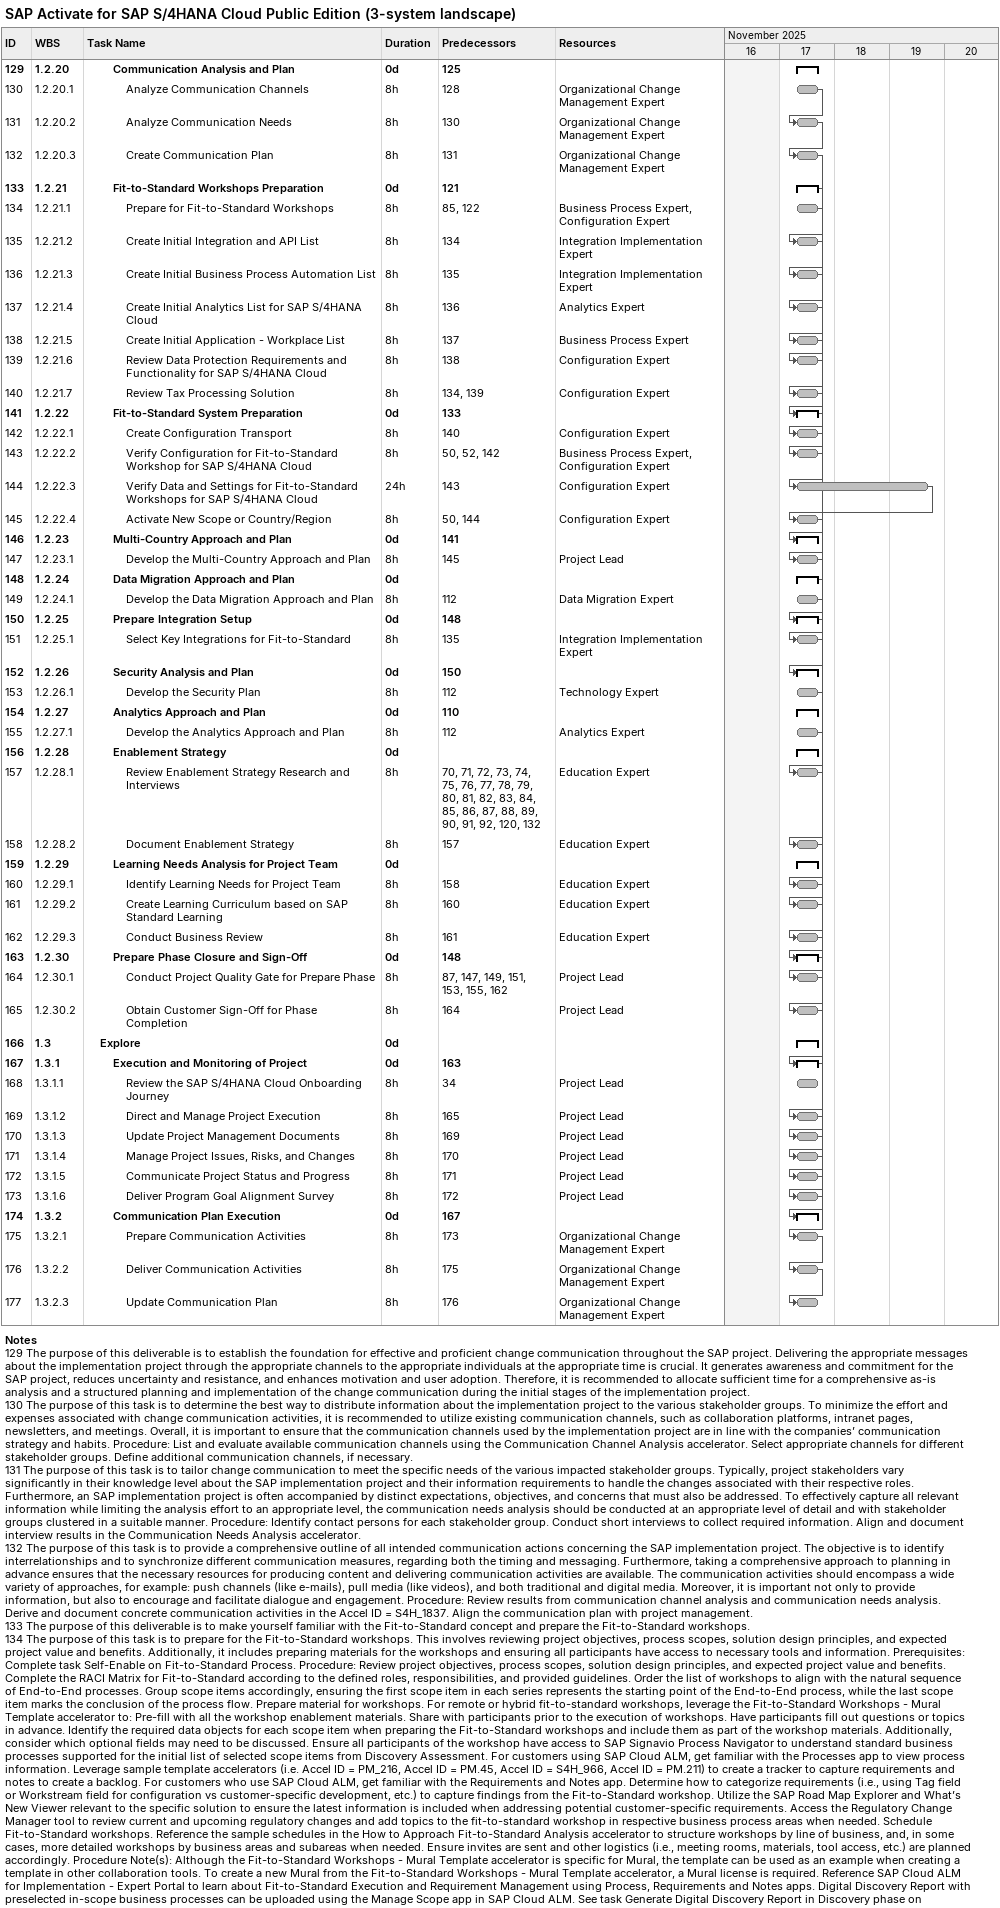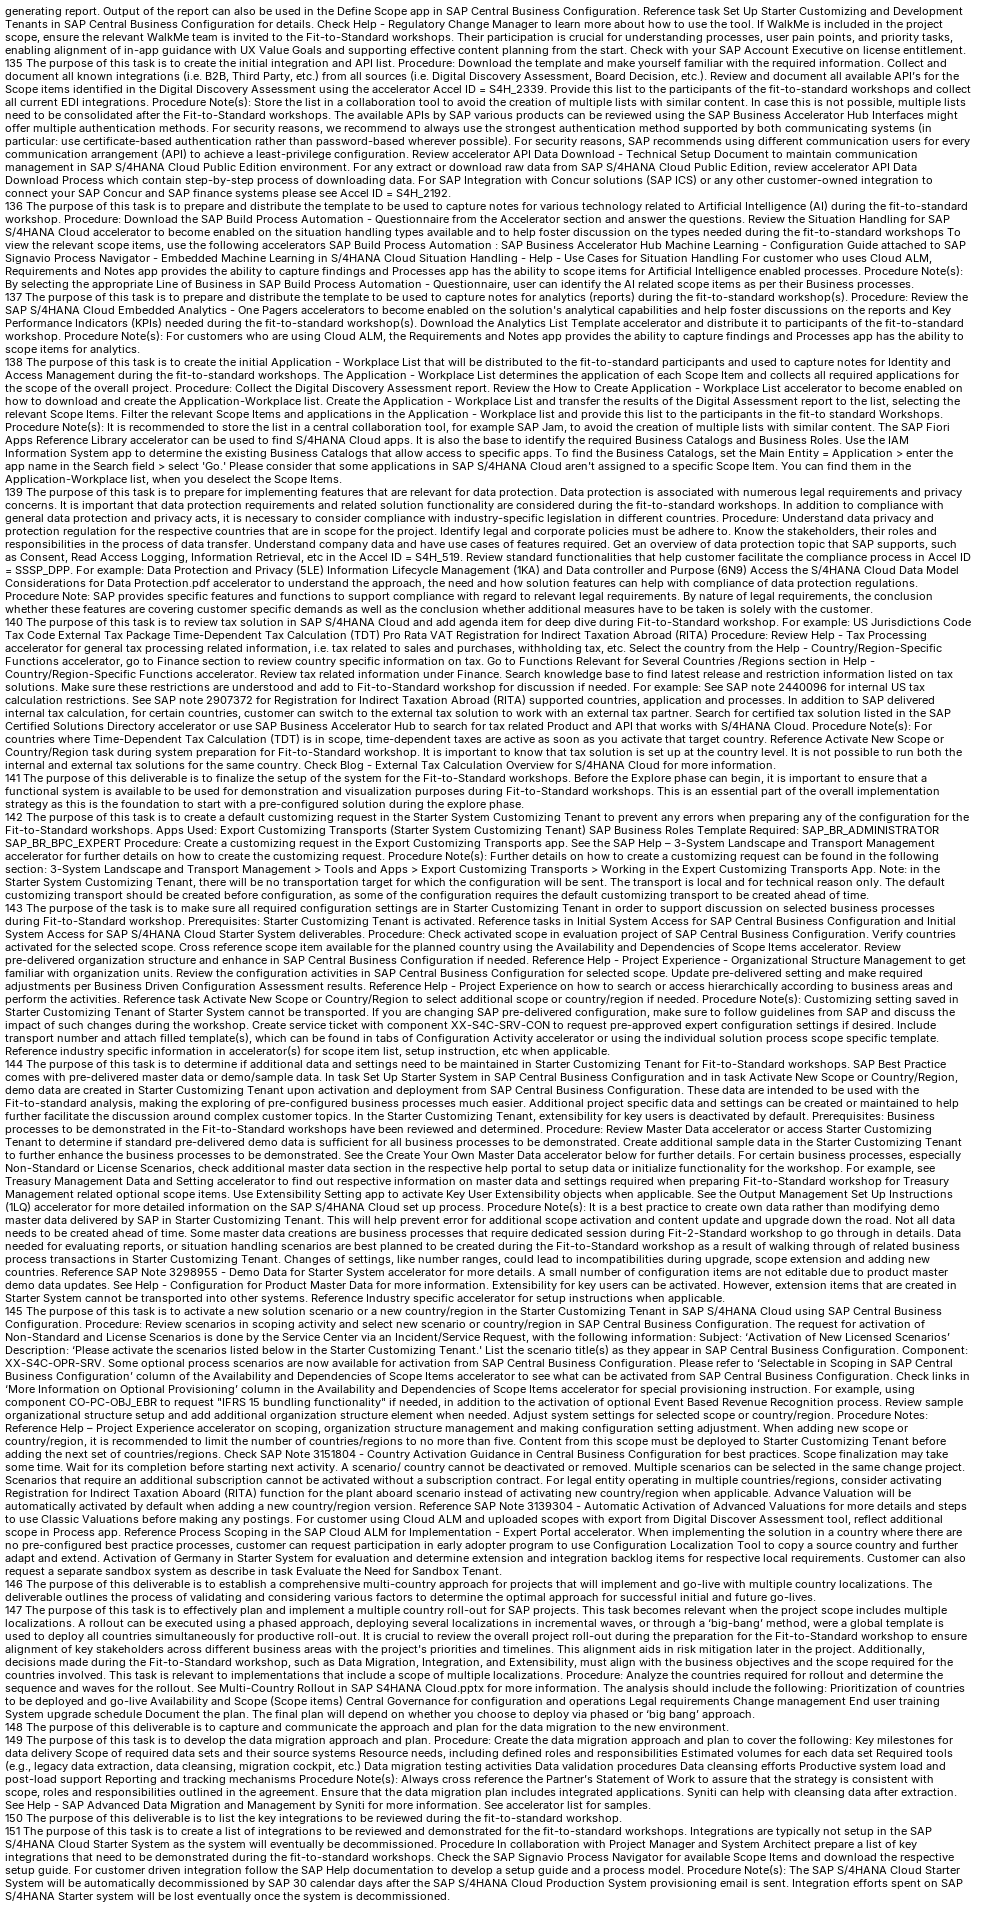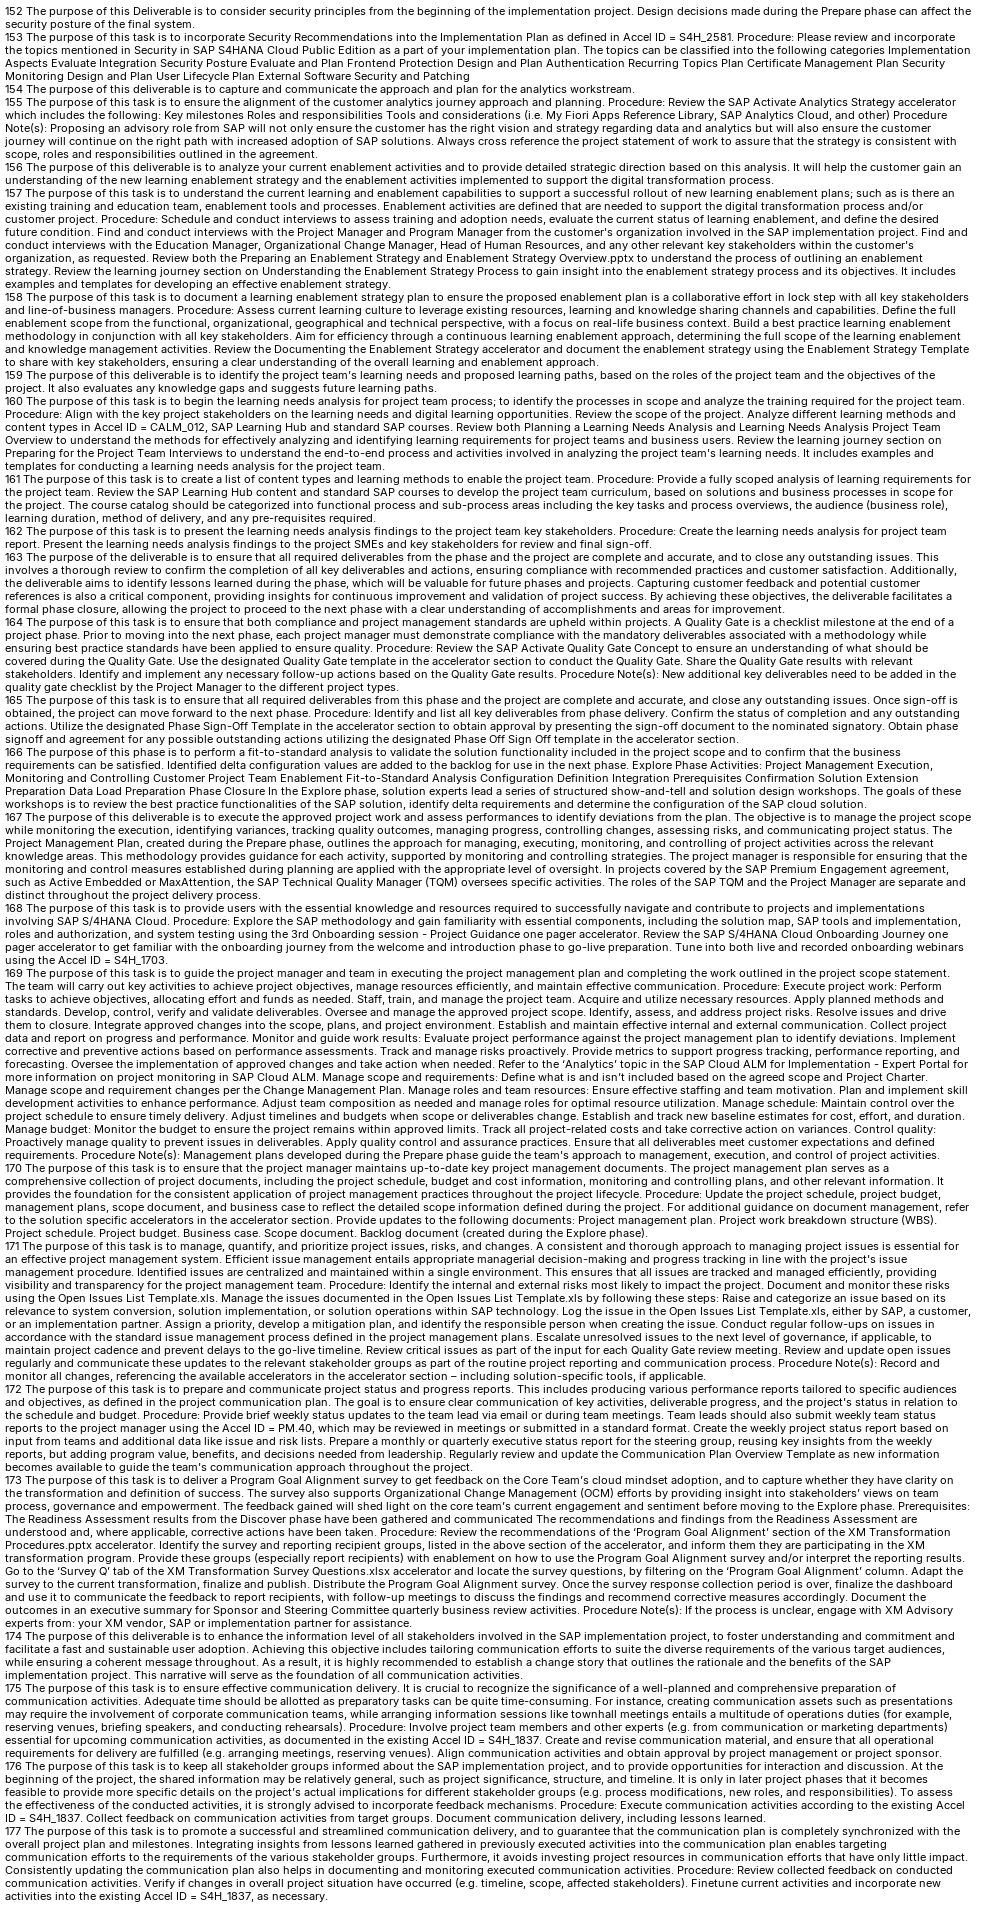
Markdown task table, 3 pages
SAP Activate for SAP S/4HANA Cloud Public Edition (3-system landscape)

| ID | WBS | Task | Duration | Start | Finish | Predecessors | Resources |
|---|---|---|---|---|---|---|---|
| 129 | 1.2.20 | **Communication Analysis and Plan** | 0d | 2025-11-17 | 2025-11-17 | 125 |  |
| 130 | 1.2.20.1 | Analyze Communication Channels | 8h | 2025-11-17 | 2025-11-17 | 128 | Organizational Change Management Expert |
| 131 | 1.2.20.2 | Analyze Communication Needs | 8h | 2025-11-17 | 2025-11-17 | 130 | Organizational Change Management Expert |
| 132 | 1.2.20.3 | Create Communication Plan | 8h | 2025-11-17 | 2025-11-17 | 131 | Organizational Change Management Expert |
| 133 | 1.2.21 | **Fit-to-Standard Workshops Preparation** | 0d | 2025-11-17 | 2025-11-17 | 121 |  |
| 134 | 1.2.21.1 | Prepare for Fit-to-Standard Workshops | 8h | 2025-11-17 | 2025-11-17 | 85, 122 | Business Process Expert, Configuration Expert |
| 135 | 1.2.21.2 | Create Initial Integration and API List | 8h | 2025-11-17 | 2025-11-17 | 134 | Integration Implementation Expert |
| 136 | 1.2.21.3 | Create Initial Business Process Automation List | 8h | 2025-11-17 | 2025-11-17 | 135 | Integration Implementation Expert |
| 137 | 1.2.21.4 | Create Initial Analytics List for SAP S/4HANA Cloud | 8h | 2025-11-17 | 2025-11-17 | 136 | Analytics Expert |
| 138 | 1.2.21.5 | Create Initial Application - Workplace List | 8h | 2025-11-17 | 2025-11-17 | 137 | Business Process Expert |
| 139 | 1.2.21.6 | Review Data Protection Requirements and Functionality for SAP S/4HANA Cloud | 8h | 2025-11-17 | 2025-11-17 | 138 | Configuration Expert |
| 140 | 1.2.21.7 | Review Tax Processing Solution | 8h | 2025-11-17 | 2025-11-17 | 134, 139 | Configuration Expert |
| 141 | 1.2.22 | **Fit-to-Standard System Preparation** | 0d | 2025-11-17 | 2025-11-17 | 133 |  |
| 142 | 1.2.22.1 | Create Configuration Transport | 8h | 2025-11-17 | 2025-11-17 | 140 | Configuration Expert |
| 143 | 1.2.22.2 | Verify Configuration for Fit-to-Standard Workshop for SAP S/4HANA Cloud | 8h | 2025-11-17 | 2025-11-17 | 50, 52, 142 | Business Process Expert, Configuration Expert |
| 144 | 1.2.22.3 | Verify Data and Settings for Fit-to-Standard Workshops for SAP S/4HANA Cloud | 24h | 2025-11-17 | 2025-11-19 | 143 | Configuration Expert |
| 145 | 1.2.22.4 | Activate New Scope or Country/Region | 8h | 2025-11-17 | 2025-11-17 | 50, 144 | Configuration Expert |
| 146 | 1.2.23 | **Multi-Country Approach and Plan** | 0d | 2025-11-17 | 2025-11-17 | 141 |  |
| 147 | 1.2.23.1 | Develop the Multi-Country Approach and Plan | 8h | 2025-11-17 | 2025-11-17 | 145 | Project Lead |
| 148 | 1.2.24 | **Data Migration Approach and Plan** | 0d | 2025-11-17 | 2025-11-17 |  |  |
| 149 | 1.2.24.1 | Develop the Data Migration Approach and Plan | 8h | 2025-11-17 | 2025-11-17 | 112 | Data Migration Expert |
| 150 | 1.2.25 | **Prepare Integration Setup** | 0d | 2025-11-17 | 2025-11-17 | 148 |  |
| 151 | 1.2.25.1 | Select Key Integrations for Fit-to-Standard | 8h | 2025-11-17 | 2025-11-17 | 135 | Integration Implementation Expert |
| 152 | 1.2.26 | **Security Analysis and Plan** | 0d | 2025-11-17 | 2025-11-17 | 150 |  |
| 153 | 1.2.26.1 | Develop the Security Plan | 8h | 2025-11-17 | 2025-11-17 | 112 | Technology Expert |
| 154 | 1.2.27 | **Analytics Approach and Plan** | 0d | 2025-11-17 | 2025-11-17 | 110 |  |
| 155 | 1.2.27.1 | Develop the Analytics Approach and Plan | 8h | 2025-11-17 | 2025-11-17 | 112 | Analytics Expert |
| 156 | 1.2.28 | **Enablement Strategy** | 0d | 2025-11-17 | 2025-11-17 |  |  |
| 157 | 1.2.28.1 | Review Enablement Strategy Research and Interviews | 8h | 2025-11-17 | 2025-11-17 | 70, 71, 72, 73, 74, 75, 76, 77, 78, 79, 80, 81, 82, 83, 84, 85, 86, 87, 88, 89, 90, 91, 92, 120, 132 | Education Expert |
| 158 | 1.2.28.2 | Document Enablement Strategy | 8h | 2025-11-17 | 2025-11-17 | 157 | Education Expert |
| 159 | 1.2.29 | **Learning Needs Analysis for Project Team** | 0d | 2025-11-17 | 2025-11-17 |  |  |
| 160 | 1.2.29.1 | Identify Learning Needs for Project Team | 8h | 2025-11-17 | 2025-11-17 | 158 | Education Expert |
| 161 | 1.2.29.2 | Create Learning Curriculum based on SAP Standard Learning | 8h | 2025-11-17 | 2025-11-17 | 160 | Education Expert |
| 162 | 1.2.29.3 | Conduct Business Review | 8h | 2025-11-17 | 2025-11-17 | 161 | Education Expert |
| 163 | 1.2.30 | **Prepare Phase Closure and Sign-Off** | 0d | 2025-11-17 | 2025-11-17 | 148 |  |
| 164 | 1.2.30.1 | Conduct Project Quality Gate for Prepare Phase | 8h | 2025-11-17 | 2025-11-17 | 87, 147, 149, 151, 153, 155, 162 | Project Lead |
| 165 | 1.2.30.2 | Obtain Customer Sign-Off for Phase Completion | 8h | 2025-11-17 | 2025-11-17 | 164 | Project Lead |
| 166 | 1.3 | **Explore** | 0d | 2025-11-17 | 2025-11-17 |  |  |
| 167 | 1.3.1 | **Execution and Monitoring of Project** | 0d | 2025-11-17 | 2025-11-17 | 163 |  |
| 168 | 1.3.1.1 | Review the SAP S/4HANA Cloud Onboarding Journey | 8h | 2025-11-17 | 2025-11-17 | 34 | Project Lead |
| 169 | 1.3.1.2 | Direct and Manage Project Execution | 8h | 2025-11-17 | 2025-11-17 | 165 | Project Lead |
| 170 | 1.3.1.3 | Update Project Management Documents | 8h | 2025-11-17 | 2025-11-17 | 169 | Project Lead |
| 171 | 1.3.1.4 | Manage Project Issues, Risks, and Changes | 8h | 2025-11-17 | 2025-11-17 | 170 | Project Lead |
| 172 | 1.3.1.5 | Communicate Project Status and Progress | 8h | 2025-11-17 | 2025-11-17 | 171 | Project Lead |
| 173 | 1.3.1.6 | Deliver Program Goal Alignment Survey | 8h | 2025-11-17 | 2025-11-17 | 172 | Project Lead |
| 174 | 1.3.2 | **Communication Plan Execution** | 0d | 2025-11-17 | 2025-11-17 | 167 |  |
| 175 | 1.3.2.1 | Prepare Communication Activities | 8h | 2025-11-17 | 2025-11-17 | 173 | Organizational Change Management Expert |
| 176 | 1.3.2.2 | Deliver Communication Activities | 8h | 2025-11-17 | 2025-11-17 | 175 | Organizational Change Management Expert |
| 177 | 1.3.2.3 | Update Communication Plan | 8h | 2025-11-17 | 2025-11-17 | 176 | Organizational Change Management Expert |

Notes
- 129: The purpose of this deliverable is to establish the foundation for effective and proficient change communication throughout the SAP project. Delivering the appropriate messages about the implementation project through the appropriate channels to the appropriate individuals at the appropriate time is crucial. It generates awareness and commitment for the SAP project, reduces uncertainty and resistance, and enhances motivation and user adoption. Therefore, it is recommended to allocate sufficient time for a comprehensive as-is analysis and a structured planning and implementation of the change communication during the initial stages of the implementation project.
- 130: The purpose of this task is to determine the best way to distribute information about the implementation project to the various stakeholder groups. To minimize the effort and expenses associated with change communication activities, it is recommended to utilize existing communication channels, such as collaboration platforms, intranet pages, newsletters, and meetings. Overall, it is important to ensure that the communication channels used by the implementation project are in line with the companies’ communication strategy and habits. Procedure: List and evaluate available communication channels using the Communication Channel Analysis accelerator. Select appropriate channels for different stakeholder groups. Define additional communication channels, if necessary.
- 131: The purpose of this task is to tailor change communication to meet the specific needs of the various impacted stakeholder groups. Typically, project stakeholders vary significantly in their knowledge level about the SAP implementation project and their information requirements to handle the changes associated with their respective roles. Furthermore, an SAP implementation project is often accompanied by distinct expectations, objectives, and concerns that must also be addressed. To effectively capture all relevant information while limiting the analysis effort to an appropriate level, the communication needs analysis should be conducted at an appropriate level of detail and with stakeholder groups clustered in a suitable manner. Procedure: Identify contact persons for each stakeholder group. Conduct short interviews to collect required information. Align and document interview results in the Communication Needs Analysis accelerator.
- 132: The purpose of this task is to provide a comprehensive outline of all intended communication actions concerning the SAP implementation project. The objective is to identify interrelationships and to synchronize different communication measures, regarding both the timing and messaging. Furthermore, taking a comprehensive approach to planning in advance ensures that the necessary resources for producing content and delivering communication activities are available. The communication activities should encompass a wide variety of approaches, for example: push channels (like e-mails), pull media (like videos), and both traditional and digital media. Moreover, it is important not only to provide information, but also to encourage and facilitate dialogue and engagement. Procedure: Review results from communication channel analysis and communication needs analysis. Derive and document concrete communication activities in the Accel ID = S4H_1837. Align the communication plan with project management.
- 133: The purpose of this deliverable is to make yourself familiar with the Fit-to-Standard concept and prepare the Fit-to-Standard workshops.
- 134: The purpose of this task is to prepare for the Fit-to-Standard workshops. This involves reviewing project objectives, process scopes, solution design principles, and expected project value and benefits. Additionally, it includes preparing materials for the workshops and ensuring all participants have access to necessary tools and information. Prerequisites: Complete task Self-Enable on Fit-to-Standard Process. Procedure: Review project objectives, process scopes, solution design principles, and expected project value and benefits. Complete the RACI Matrix for Fit-to-Standard according to the defined roles, responsibilities, and provided guidelines. Order the list of workshops to align with the natural sequence of End-to-End processes. Group scope items accordingly, ensuring the first scope item in each series represents the starting point of the End-to-End process, while the last scope item marks the conclusion of the process flow. Prepare material for workshops. For remote or hybrid fit-to-standard workshops, leverage the Fit-to-Standard Workshops - Mural Template accelerator to: Pre-fill with all the workshop enablement materials. Share with participants prior to the execution of workshops. Have participants fill out questions or topics in advance. Identify the required data objects for each scope item when preparing the Fit-to-Standard workshops and include them as part of the workshop materials. Additionally, consider which optional fields may need to be discussed. Ensure all participants of the workshop have access to SAP Signavio Process Navigator to understand standard business processes supported for the initial list of selected scope items from Discovery Assessment. For customers using SAP Cloud ALM, get familiar with the Processes app to view process information. Leverage sample template accelerators (i.e. Accel ID = PM_216, Accel ID = PM.45, Accel ID = S4H_966, Accel ID = PM.211) to create a tracker to capture requirements and notes to create a backlog. For customers who use SAP Cloud ALM, get familiar with the Requirements and Notes app. Determine how to categorize requirements (i.e., using Tag field or Workstream field for configuration vs customer-specific development, etc.) to capture findings from the Fit-to-Standard workshop. Utilize the SAP Road Map Explorer and What’s New Viewer relevant to the specific solution to ensure the latest information is included when addressing potential customer-specific requirements. Access the Regulatory Change Manager tool to review current and upcoming regulatory changes and add topics to the fit-to-standard workshop in respective business process areas when needed. Schedule Fit-to-Standard workshops. Reference the sample schedules in the How to Approach Fit-to-Standard Analysis accelerator to structure workshops by line of business, and, in some cases, more detailed workshops by business areas and subareas when needed. Ensure invites are sent and other logistics (i.e., meeting rooms, materials, tool access, etc.) are planned accordingly. Procedure Note(s): Although the Fit-to-Standard Workshops - Mural Template accelerator is specific for Mural, the template can be used as an example when creating a template in other collaboration tools. To create a new Mural from the Fit-to-Standard Workshops - Mural Template accelerator, a Mural license is required. Reference SAP Cloud ALM for Implementation - Expert Portal to learn about Fit-to-Standard Execution and Requirement Management using Process, Requirements and Notes apps. Digital Discovery Report with preselected in-scope business processes can be uploaded using the Manage Scope app in SAP Cloud ALM. See task Generate Digital Discovery Report in Discovery phase on generating report. Output of the report can also be used in the Define Scope app in SAP Central Business Configuration. Reference task Set Up Starter Customizing and Development Tenants in SAP Central Business Configuration for details. Check Help - Regulatory Change Manager to learn more about how to use the tool. If WalkMe is included in the project scope, ensure the relevant WalkMe team is invited to the Fit-to-Standard workshops. Their participation is crucial for understanding processes, user pain points, and priority tasks, enabling alignment of in-app guidance with UX Value Goals and supporting effective content planning from the start. Check with your SAP Account Executive on license entitlement.
- 135: The purpose of this task is to create the initial integration and API list. Procedure: Download the template and make yourself familiar with the required information. Collect and document all known integrations (i.e. B2B, Third Party, etc.) from all sources (i.e. Digital Discovery Assessment, Board Decision, etc.). Review and document all available API’s for the Scope items identified in the Digital Discovery Assessment using the accelerator Accel ID = S4H_2339. Provide this list to the participants of the fit-to-standard workshops and collect all current EDI integrations. Procedure Note(s): Store the list in a collaboration tool to avoid the creation of multiple lists with similar content. In case this is not possible, multiple lists need to be consolidated after the Fit-to-Standard workshops. The available APIs by SAP various products can be reviewed using the SAP Business Accelerator Hub Interfaces might offer multiple authentication methods. For security reasons, we recommend to always use the strongest authentication method supported by both communicating systems (in particular: use certificate-based authentication rather than password-based wherever possible). For security reasons, SAP recommends using different communication users for every communication arrangement (API) to achieve a least-privilege configuration. Review accelerator API Data Download - Technical Setup Document to maintain communication management in SAP S/4HANA Cloud Public Edition environment. For any extract or download raw data from SAP S/4HANA Cloud Public Edition, review accelerator API Data Download Process which contain step-by-step process of downloading data. For SAP Integration with Concur solutions (SAP ICS) or any other customer-owned integration to connect your SAP Concur and SAP finance systems please see Accel ID = S4H_2192.
- 136: The purpose of this task is to prepare and distribute the template to be used to capture notes for various technology related to Artificial Intelligence (AI) during the fit-to-standard workshop. Procedure: Download the SAP Build Process Automation - Questionnaire from the Accelerator section and answer the questions. Review the Situation Handling for SAP S/4HANA Cloud accelerator to become enabled on the situation handling types available and to help foster discussion on the types needed during the fit-to-standard workshops To view the relevant scope items, use the following accelerators SAP Build Process Automation : SAP Business Accelerator Hub Machine Learning - Configuration Guide attached to SAP Signavio Process Navigator - Embedded Machine Learning in S/4HANA Cloud Situation Handling - Help - Use Cases for Situation Handling For customer who uses Cloud ALM, Requirements and Notes app provides the ability to capture findings and Processes app has the ability to scope items for Artificial Intelligence enabled processes. Procedure Note(s): By selecting the appropriate Line of Business in SAP Build Process Automation - Questionnaire, user can identify the AI related scope items as per their Business processes.
- 137: The purpose of this task is to prepare and distribute the template to be used to capture notes for analytics (reports) during the fit-to-standard workshop(s). Procedure: Review the SAP S/4HANA Cloud Embedded Analytics - One Pagers accelerators to become enabled on the solution's analytical capabilities and help foster discussions on the reports and Key Performance Indicators (KPIs) needed during the fit-to-standard workshop(s). Download the Analytics List Template accelerator and distribute it to participants of the fit-to-standard workshop. Procedure Note(s): For customers who are using Cloud ALM, the Requirements and Notes app provides the ability to capture findings and Processes app has the ability to scope items for analytics.
- 138: The purpose of this task is to create the initial Application - Workplace List that will be distributed to the fit-to-standard participants and used to capture notes for Identity and Access Management during the fit-to-standard workshops. The Application - Workplace List determines the application of each Scope Item and collects all required applications for the scope of the overall project. Procedure: Collect the Digital Discovery Assessment report. Review the How to Create Application - Workplace List accelerator to become enabled on how to download and create the Application-Workplace list. Create the Application - Workplace List and transfer the results of the Digital Assessment report to the list, selecting the relevant Scope Items. Filter the relevant Scope Items and applications in the Application - Workplace list and provide this list to the participants in the fit-to standard Workshops. Procedure Note(s): It is recommended to store the list in a central collaboration tool, for example SAP Jam, to avoid the creation of multiple lists with similar content. The SAP Fiori Apps Reference Library accelerator can be used to find S/4HANA Cloud apps. It is also the base to identify the required Business Catalogs and Business Roles. Use the IAM Information System app to determine the existing Business Catalogs that allow access to specific apps. To find the Business Catalogs, set the Main Entity = Application > enter the app name in the Search field > select 'Go.' Please consider that some applications in SAP S/4HANA Cloud aren't assigned to a specific Scope Item. You can find them in the Application-Workplace list, when you deselect the Scope Items.
- 139: The purpose of this task is to prepare for implementing features that are relevant for data protection. Data protection is associated with numerous legal requirements and privacy concerns. It is important that data protection requirements and related solution functionality are considered during the fit-to-standard workshops. In addition to compliance with general data protection and privacy acts, it is necessary to consider compliance with industry-specific legislation in different countries. Procedure: Understand data privacy and protection regulation for the respective countries that are in scope for the project. Identify legal and corporate policies must be adhere to. Know the stakeholders, their roles and responsibilities in the process of data transfer. Understand company data and have use cases of features required. Get an overview of data protection topic that SAP supports, such as Consent, Read Access Logging, Information Retrieval, etc in the Accel ID = S4H_519. Review standard functionalities that help customer facilitate the compliance process in Accel ID = SSSP_DPP. For example: Data Protection and Privacy (5LE) Information Lifecycle Management (1KA) and Data controller and Purpose (6N9) Access the S/4HANA Cloud Data Model Considerations for Data Protection.pdf accelerator to understand the approach, the need and how solution features can help with compliance of data protection regulations. Procedure Note: SAP provides specific features and functions to support compliance with regard to relevant legal requirements. By nature of legal requirements, the conclusion whether these features are covering customer specific demands as well as the conclusion whether additional measures have to be taken is solely with the customer.
- 140: The purpose of this task is to review tax solution in SAP S/4HANA Cloud and add agenda item for deep dive during Fit-to-Standard workshop. For example: US Jurisdictions Code Tax Code External Tax Package Time-Dependent Tax Calculation (TDT) Pro Rata VAT Registration for Indirect Taxation Abroad (RITA) Procedure: Review Help - Tax Processing accelerator for general tax processing related information, i.e. tax related to sales and purchases, withholding tax, etc. Select the country from the Help - Country/Region-Specific Functions accelerator, go to Finance section to review country specific information on tax. Go to Functions Relevant for Several Countries /Regions section in Help - Country/Region-Specific Functions accelerator. Review tax related information under Finance. Search knowledge base to find latest release and restriction information listed on tax solutions. Make sure these restrictions are understood and add to Fit-to-Standard workshop for discussion if needed. For example: See SAP note 2440096 for internal US tax calculation restrictions. See SAP note 2907372 for Registration for Indirect Taxation Abroad (RITA) supported countries, application and processes. In addition to SAP delivered internal tax calculation, for certain countries, customer can switch to the external tax solution to work with an external tax partner. Search for certified tax solution listed in the SAP Certified Solutions Directory accelerator or use SAP Business Accelerator Hub to search for tax related Product and API that works with S/4HANA Cloud. Procedure Note(s): For countries where Time-Dependent Tax Calculation (TDT) is in scope, time-dependent taxes are active as soon as you activate that target country. Reference Activate New Scope or Country/Region task during system preparation for Fit-to-Standard workshop. It is important to know that tax solution is set up at the country level. It is not possible to run both the internal and external tax solutions for the same country. Check Blog - External Tax Calculation Overview for S/4HANA Cloud for more information.
- 141: The purpose of this deliverable is to finalize the setup of the system for the Fit-to-Standard workshops. Before the Explore phase can begin, it is important to ensure that a functional system is available to be used for demonstration and visualization purposes during Fit-to-Standard workshops. This is an essential part of the overall implementation strategy as this is the foundation to start with a pre-configured solution during the explore phase.
- 142: The purpose of this task is to create a default customizing request in the Starter System Customizing Tenant to prevent any errors when preparing any of the configuration for the Fit-to-Standard workshops. Apps Used: Export Customizing Transports (Starter System Customizing Tenant) SAP Business Roles Template Required: SAP_BR_ADMINISTRATOR SAP_BR_BPC_EXPERT Procedure: Create a customizing request in the Export Customizing Transports app. See the SAP Help – 3-System Landscape and Transport Management accelerator for further details on how to create the customizing request. Procedure Note(s): Further details on how to create a customizing request can be found in the following section: 3-System Landscape and Transport Management > Tools and Apps > Export Customizing Transports > Working in the Expert Customizing Transports App. Note: in the Starter System Customizing Tenant, there will be no transportation target for which the configuration will be sent. The transport is local and for technical reason only. The default customizing transport should be created before configuration, as some of the configuration requires the default customizing transport to be created ahead of time.
- 143: The purpose of the task is to make sure all required configuration settings are in Starter Customizing Tenant in order to support discussion on selected business processes during Fit-to-Standard workshop. Prerequisites: Starter Customizing Tenant is activated. Reference tasks in Initial System Access for SAP Central Business Configuration and Initial System Access for SAP S/4HANA Cloud Starter System deliverables. Procedure: Check activated scope in evaluation project of SAP Central Business Configuration. Verify countries activated for the selected scope. Cross reference scope item available for the planned country using the Availability and Dependencies of Scope Items accelerator. Review pre-delivered organization structure and enhance in SAP Central Business Configuration if needed. Reference Help - Project Experience - Organizational Structure Management to get familiar with organization units. Review the configuration activities in SAP Central Business Configuration for selected scope. Update pre-delivered setting and make required adjustments per Business Driven Configuration Assessment results. Reference Help - Project Experience on how to search or access hierarchically according to business areas and perform the activities. Reference task Activate New Scope or Country/Region to select additional scope or country/region if needed. Procedure Note(s): Customizing setting saved in Starter Customizing Tenant of Starter System cannot be transported. If you are changing SAP pre-delivered configuration, make sure to follow guidelines from SAP and discuss the impact of such changes during the workshop. Create service ticket with component XX-S4C-SRV-CON to request pre-approved expert configuration settings if desired. Include transport number and attach filled template(s), which can be found in tabs of Configuration Activity accelerator or using the individual solution process scope specific template. Reference industry specific information in accelerator(s) for scope item list, setup instruction, etc when applicable.
- 144: The purpose of this task is to determine if additional data and settings need to be maintained in Starter Customizing Tenant for Fit-to-Standard workshops. SAP Best Practice comes with pre-delivered master data or demo/sample data. In task Set Up Starter System in SAP Central Business Configuration and in task Activate New Scope or Country/Region, demo data are created in Starter Customizing Tenant upon activation and deployment from SAP Central Business Configuration. These data are intended to be used with the Fit-to-standard analysis, making the exploring of pre-configured business processes much easier. Additional project specific data and settings can be created or maintained to help further facilitate the discussion around complex customer topics. In the Starter Customizing Tenant, extensibility for key users is deactivated by default. Prerequisites: Business processes to be demonstrated in the Fit-to-Standard workshops have been reviewed and determined. Procedure: Review Master Data accelerator or access Starter Customizing Tenant to determine if standard pre-delivered demo data is sufficient for all business processes to be demonstrated. Create additional sample data in the Starter Customizing Tenant to further enhance the business processes to be demonstrated. See the Create Your Own Master Data accelerator below for further details. For certain business processes, especially Non-Standard or License Scenarios, check additional master data section in the respective help portal to setup data or initialize functionality for the workshop. For example, see Treasury Management Data and Setting accelerator to find out respective information on master data and settings required when preparing Fit-to-Standard workshop for Treasury Management related optional scope items. Use Extensibility Setting app to activate Key User Extensibility objects when applicable. See the Output Management Set Up Instructions (1LQ) accelerator for more detailed information on the SAP S/4HANA Cloud set up process. Procedure Note(s): It is a best practice to create own data rather than modifying demo master data delivered by SAP in Starter Customizing Tenant. This will help prevent error for additional scope activation and content update and upgrade down the road. Not all data needs to be created ahead of time. Some master data creations are business processes that require dedicated session during Fit-2-Standard workshop to go through in details. Data needed for evaluating reports, or situation handling scenarios are best planned to be created during the Fit-to-Standard workshop as a result of walking through of related business process transactions in Starter Customizing Tenant. Changes of settings, like number ranges, could lead to incompatibilities during upgrade, scope extension and adding new countries. Reference SAP Note 3298955 - Demo Data for Starter System accelerator for more details. A small number of configuration items are not editable due to product master demo data updates. See Help - Configuration for Product Master Data for more information. Extensibility for key users can be activated. However, extension items that are created in Starter System cannot be transported into other systems. Reference Industry specific accelerator for setup instructions when applicable.
- 145: The purpose of this task is to activate a new solution scenario or a new country/region in the Starter Customizing Tenant in SAP S/4HANA Cloud using SAP Central Business Configuration. Procedure: Review scenarios in scoping activity and select new scenario or country/region in SAP Central Business Configuration. The request for activation of Non-Standard and License Scenarios is done by the Service Center via an Incident/Service Request, with the following information: Subject: ‘Activation of New Licensed Scenarios’ Description: ‘Please activate the scenarios listed below in the Starter Customizing Tenant.' List the scenario title(s) as they appear in SAP Central Business Configuration. Component: XX-S4C-OPR-SRV. Some optional process scenarios are now available for activation from SAP Central Business Configuration. Please refer to ‘Selectable in Scoping in SAP Central Business Configuration’ column of the Availability and Dependencies of Scope Items accelerator to see what can be activated from SAP Central Business Configuration. Check links in ‘More Information on Optional Provisioning’ column in the Availability and Dependencies of Scope Items accelerator for special provisioning instruction. For example, using component CO-PC-OBJ_EBR to request "IFRS 15 bundling functionality" if needed, in addition to the activation of optional Event Based Revenue Recognition process. Review sample organizational structure setup and add additional organization structure element when needed. Adjust system settings for selected scope or country/region. Procedure Notes: Reference Help – Project Experience accelerator on scoping, organization structure management and making configuration setting adjustment. When adding new scope or country/region, it is recommended to limit the number of countries/regions to no more than five. Content from this scope must be deployed to Starter Customizing Tenant before adding the next set of countries/regions. Check SAP Note 3151804 - Country Activation Guidance in Central Business Configuration for best practices. Scope finalization may take some time. Wait for its completion before starting next activity. A scenario/ country cannot be deactivated or removed. Multiple scenarios can be selected in the same change project. Scenarios that require an additional subscription cannot be activated without a subscription contract. For legal entity operating in multiple countries/regions, consider activating Registration for Indirect Taxation Aboard (RITA) function for the plant aboard scenario instead of activating new country/region when applicable. Advance Valuation will be automatically activated by default when adding a new country/region version. Reference SAP Note 3139304 - Automatic Activation of Advanced Valuations for more details and steps to use Classic Valuations before making any postings. For customer using Cloud ALM and uploaded scopes with export from Digital Discover Assessment tool, reflect additional scope in Process app. Reference Process Scoping in the SAP Cloud ALM for Implementation - Expert Portal accelerator. When implementing the solution in a country where there are no pre-configured best practice processes, customer can request participation in early adopter program to use Configuration Localization Tool to copy a source country and further adapt and extend. Activation of Germany in Starter System for evaluation and determine extension and integration backlog items for respective local requirements. Customer can also request a separate sandbox system as describe in task Evaluate the Need for Sandbox Tenant.
- 146: The purpose of this deliverable is to establish a comprehensive multi-country approach for projects that will implement and go-live with multiple country localizations. The deliverable outlines the process of validating and considering various factors to determine the optimal approach for successful initial and future go-lives.
- 147: The purpose of this task is to effectively plan and implement a multiple country roll-out for SAP projects. This task becomes relevant when the project scope includes multiple localizations. A rollout can be executed using a phased approach, deploying several localizations in incremental waves, or through a ‘big-bang’ method, were a global template is used to deploy all countries simultaneously for productive roll-out. It is crucial to review the overall project roll-out during the preparation for the Fit-to-Standard workshop to ensure alignment of key stakeholders across different business areas with the project's priorities and timelines. This alignment aids in risk mitigation later in the project. Additionally, decisions made during the Fit-to-Standard workshop, such as Data Migration, Integration, and Extensibility, must align with the business objectives and the scope required for the countries involved. This task is relevant to implementations that include a scope of multiple localizations. Procedure: Analyze the countries required for rollout and determine the sequence and waves for the rollout. See Multi-Country Rollout in SAP S4HANA Cloud.pptx for more information. The analysis should include the following: Prioritization of countries to be deployed and go-live Availability and Scope (Scope items) Central Governance for configuration and operations Legal requirements Change management End user training System upgrade schedule Document the plan. The final plan will depend on whether you choose to deploy via phased or ‘big bang’ approach.
- 148: The purpose of this deliverable is to capture and communicate the approach and plan for the data migration to the new environment.
- 149: The purpose of this task is to develop the data migration approach and plan. Procedure: Create the data migration approach and plan to cover the following: Key milestones for data delivery Scope of required data sets and their source systems Resource needs, including defined roles and responsibilities Estimated volumes for each data set Required tools (e.g., legacy data extraction, data cleansing, migration cockpit, etc.) Data migration testing activities Data validation procedures Data cleansing efforts Productive system load and post-load support Reporting and tracking mechanisms Procedure Note(s): Always cross reference the Partner’s Statement of Work to assure that the strategy is consistent with scope, roles and responsibilities outlined in the agreement. Ensure that the data migration plan includes integrated applications. Syniti can help with cleansing data after extraction. See Help - SAP Advanced Data Migration and Management by Syniti for more information. See accelerator list for samples.
- 150: The purpose of this deliverable is to list the key integrations to be reviewed during the fit-to-standard workshop.
- 151: The purpose of this task is to create a list of integrations to be reviewed and demonstrated for the fit-to-standard workshops. Integrations are typically not setup in the SAP S/4HANA Cloud Starter System as the system will eventually be decommissioned. Procedure In collaboration with Project Manager and System Architect prepare a list of key integrations that need to be demonstrated during the fit-to-standard workshops. Check the SAP Signavio Process Navigator for available Scope Items and download the respective setup guide. For customer driven integration follow the SAP Help documentation to develop a setup guide and a process model. Procedure Note(s): The SAP S/4HANA Cloud Starter System will be automatically decommissioned by SAP 30 calendar days after the SAP S/4HANA Cloud Production System provisioning email is sent. Integration efforts spent on SAP S/4HANA Starter system will be lost eventually once the system is decommissioned.
- 152: The purpose of this Deliverable is to consider security principles from the beginning of the implementation project. Design decisions made during the Prepare phase can affect the security posture of the final system.
- 153: The purpose of this task is to incorporate Security Recommendations into the Implementation Plan as defined in Accel ID = S4H_2581. Procedure: Please review and incorporate the topics mentioned in Security in SAP S4HANA Cloud Public Edition as a part of your implementation plan. The topics can be classified into the following categories Implementation Aspects Evaluate Integration Security Posture Evaluate and Plan Frontend Protection Design and Plan Authentication Recurring Topics Plan Certificate Management Plan Security Monitoring Design and Plan User Lifecycle Plan External Software Security and Patching
- 154: The purpose of this deliverable is to capture and communicate the approach and plan for the analytics workstream.
- 155: The purpose of this task is to ensure the alignment of the customer analytics journey approach and planning. Procedure: Review the SAP Activate Analytics Strategy accelerator which includes the following: Key milestones Roles and responsibilities Tools and considerations (i.e. My Fiori Apps Reference Library, SAP Analytics Cloud, and other) Procedure Note(s): Proposing an advisory role from SAP will not only ensure the customer has the right vision and strategy regarding data and analytics but will also ensure the customer journey will continue on the right path with increased adoption of SAP solutions. Always cross reference the project statement of work to assure that the strategy is consistent with scope, roles and responsibilities outlined in the agreement.
- 156: The purpose of this deliverable is to analyze your current enablement activities and to provide detailed strategic direction based on this analysis. It will help the customer gain an understanding of the new learning enablement strategy and the enablement activities implemented to support the digital transformation process.
- 157: The purpose of this task is to understand the current learning and enablement capabilities to support a successful rollout of new learning enablement plans; such as is there an existing training and education team, enablement tools and processes. Enablement activities are defined that are needed to support the digital transformation process and/or customer project. Procedure: Schedule and conduct interviews to assess training and adoption needs, evaluate the current status of learning enablement, and define the desired future condition. Find and conduct interviews with the Project Manager and Program Manager from the customer's organization involved in the SAP implementation project. Find and conduct interviews with the Education Manager, Organizational Change Manager, Head of Human Resources, and any other relevant key stakeholders within the customer's organization, as requested. Review both the Preparing an Enablement Strategy and Enablement Strategy Overview.pptx to understand the process of outlining an enablement strategy. Review the learning journey section on Understanding the Enablement Strategy Process to gain insight into the enablement strategy process and its objectives. It includes examples and templates for developing an effective enablement strategy.
- 158: The purpose of this task is to document a learning enablement strategy plan to ensure the proposed enablement plan is a collaborative effort in lock step with all key stakeholders and line-of-business managers. Procedure: Assess current learning culture to leverage existing resources, learning and knowledge sharing channels and capabilities. Define the full enablement scope from the functional, organizational, geographical and technical perspective, with a focus on real-life business context. Build a best practice learning enablement methodology in conjunction with all key stakeholders. Aim for efficiency through a continuous learning enablement approach, determining the full scope of the learning enablement and knowledge management activities. Review the Documenting the Enablement Strategy accelerator and document the enablement strategy using the Enablement Strategy Template to share with key stakeholders, ensuring a clear understanding of the overall learning and enablement approach.
- 159: The purpose of this deliverable is to identify the project team’s learning needs and proposed learning paths, based on the roles of the project team and the objectives of the project. It also evaluates any knowledge gaps and suggests future learning paths.
- 160: The purpose of this task is to begin the learning needs analysis for project team process; to identify the processes in scope and analyze the training required for the project team. Procedure: Align with the key project stakeholders on the learning needs and digital learning opportunities. Review the scope of the project. Analyze different learning methods and content types in Accel ID = CALM_012, SAP Learning Hub and standard SAP courses. Review both Planning a Learning Needs Analysis and Learning Needs Analysis Project Team Overview to understand the methods for effectively analyzing and identifying learning requirements for project teams and business users. Review the learning journey section on Preparing for the Project Team Interviews to understand the end-to-end process and activities involved in analyzing the project team's learning needs. It includes examples and templates for conducting a learning needs analysis for the project team.
- 161: The purpose of this task is to create a list of content types and learning methods to enable the project team. Procedure: Provide a fully scoped analysis of learning requirements for the project team. Review the SAP Learning Hub content and standard SAP courses to develop the project team curriculum, based on solutions and business processes in scope for the project. The course catalog should be categorized into functional process and sub-process areas including the key tasks and process overviews, the audience (business role), learning duration, method of delivery, and any pre-requisites required.
- 162: The purpose of this task is to present the learning needs analysis findings to the project team key stakeholders. Procedure: Create the learning needs analysis for project team report. Present the learning needs analysis findings to the project SMEs and key stakeholders for review and final sign-off.
- 163: The purpose of the deliverable is to ensure that all required deliverables from the phase and the project are complete and accurate, and to close any outstanding issues. This involves a thorough review to confirm the completion of all key deliverables and actions, ensuring compliance with recommended practices and customer satisfaction. Additionally, the deliverable aims to identify lessons learned during the phase, which will be valuable for future phases and projects. Capturing customer feedback and potential customer references is also a critical component, providing insights for continuous improvement and validation of project success. By achieving these objectives, the deliverable facilitates a formal phase closure, allowing the project to proceed to the next phase with a clear understanding of accomplishments and areas for improvement.
- 164: The purpose of this task is to ensure that both compliance and project management standards are upheld within projects. A Quality Gate is a checklist milestone at the end of a project phase. Prior to moving into the next phase, each project manager must demonstrate compliance with the mandatory deliverables associated with a methodology while ensuring best practice standards have been applied to ensure quality. Procedure: Review the SAP Activate Quality Gate Concept to ensure an understanding of what should be covered during the Quality Gate. Use the designated Quality Gate template in the accelerator section to conduct the Quality Gate. Share the Quality Gate results with relevant stakeholders. Identify and implement any necessary follow-up actions based on the Quality Gate results. Procedure Note(s): New additional key deliverables need to be added in the quality gate checklist by the Project Manager to the different project types.
- 165: The purpose of this task is to ensure that all required deliverables from this phase and the project are complete and accurate, and close any outstanding issues. Once sign-off is obtained, the project can move forward to the next phase. Procedure: Identify and list all key deliverables from phase delivery. Confirm the status of completion and any outstanding actions. Utilize the designated Phase Sign-Off Template in the accelerator section to obtain approval by presenting the sign-off document to the nominated signatory. Obtain phase signoff and agreement for any possible outstanding actions utilizing the designated Phase Off Sign Off template in the accelerator section.
- 166: The purpose of this phase is to perform a fit-to-standard analysis to validate the solution functionality included in the project scope and to confirm that the business requirements can be satisfied. Identified delta configuration values are added to the backlog for use in the next phase. Explore Phase Activities: Project Management Execution, Monitoring and Controlling Customer Project Team Enablement Fit-to-Standard Analysis Configuration Definition Integration Prerequisites Confirmation Solution Extension Preparation Data Load Preparation Phase Closure In the Explore phase, solution experts lead a series of structured show-and-tell and solution design workshops. The goals of these workshops is to review the best practice functionalities of the SAP solution, identify delta requirements and determine the configuration of the SAP cloud solution.
- 167: The purpose of this deliverable is to execute the approved project work and assess performances to identify deviations from the plan. The objective is to manage the project scope while monitoring the execution, identifying variances, tracking quality outcomes, managing progress, controlling changes, assessing risks, and communicating project status. The Project Management Plan, created during the Prepare phase, outlines the approach for managing, executing, monitoring, and controlling of project activities across the relevant knowledge areas. This methodology provides guidance for each activity, supported by monitoring and controlling strategies. The project manager is responsible for ensuring that the monitoring and control measures established during planning are applied with the appropriate level of oversight. In projects covered by the SAP Premium Engagement agreement, such as Active Embedded or MaxAttention, the SAP Technical Quality Manager (TQM) oversees specific activities. The roles of the SAP TQM and the Project Manager are separate and distinct throughout the project delivery process.
- 168: The purpose of this task is to provide users with the essential knowledge and resources required to successfully navigate and contribute to projects and implementations involving SAP S/4HANA Cloud. Procedure: Explore the SAP methodology and gain familiarity with essential components, including the solution map, SAP tools and implementation, roles and authorization, and system testing using the 3rd Onboarding session - Project Guidance one pager accelerator. Review the SAP S/4HANA Cloud Onboarding Journey one pager accelerator to get familiar with the onboarding journey from the welcome and introduction phase to go-live preparation. Tune into both live and recorded onboarding webinars using the Accel ID = S4H_1703.
- 169: The purpose of this task is to guide the project manager and team in executing the project management plan and completing the work outlined in the project scope statement. The team will carry out key activities to achieve project objectives, manage resources efficiently, and maintain effective communication. Procedure: Execute project work: Perform tasks to achieve objectives, allocating effort and funds as needed. Staff, train, and manage the project team. Acquire and utilize necessary resources. Apply planned methods and standards. Develop, control, verify and validate deliverables. Oversee and manage the approved project scope. Identify, assess, and address project risks. Resolve issues and drive them to closure. Integrate approved changes into the scope, plans, and project environment. Establish and maintain effective internal and external communication. Collect project data and report on progress and performance. Monitor and guide work results: Evaluate project performance against the project management plan to identify deviations. Implement corrective and preventive actions based on performance assessments. Track and manage risks proactively. Provide metrics to support progress tracking, performance reporting, and forecasting. Oversee the implementation of approved changes and take action when needed. Refer to the ‘Analytics’ topic in the SAP Cloud ALM for Implementation - Expert Portal for more information on project monitoring in SAP Cloud ALM. Manage scope and requirements: Define what is and isn’t included based on the agreed scope and Project Charter. Manage scope and requirement changes per the Change Management Plan. Manage roles and team resources: Ensure effective staffing and team motivation. Plan and implement skill development activities to enhance performance. Adjust team composition as needed and manage roles for optimal resource utilization. Manage schedule: Maintain control over the project schedule to ensure timely delivery. Adjust timelines and budgets when scope or deliverables change. Establish and track new baseline estimates for cost, effort, and duration. Manage budget: Monitor the budget to ensure the project remains within approved limits. Track all project-related costs and take corrective action on variances. Control quality: Proactively manage quality to prevent issues in deliverables. Apply quality control and assurance practices. Ensure that all deliverables meet customer expectations and defined requirements. Procedure Note(s): Management plans developed during the Prepare phase guide the team's approach to management, execution, and control of project activities.
- 170: The purpose of this task is to ensure that the project manager maintains up-to-date key project management documents. The project management plan serves as a comprehensive collection of project documents, including the project schedule, budget and cost information, monitoring and controlling plans, and other relevant information. It provides the foundation for the consistent application of project management practices throughout the project lifecycle. Procedure: Update the project schedule, project budget, management plans, scope document, and business case to reflect the detailed scope information defined during the project. For additional guidance on document management, refer to the solution specific accelerators in the accelerator section. Provide updates to the following documents: Project management plan. Project work breakdown structure (WBS). Project schedule. Project budget. Business case. Scope document. Backlog document (created during the Explore phase).
- 171: The purpose of this task is to manage, quantify, and prioritize project issues, risks, and changes. A consistent and thorough approach to managing project issues is essential for an effective project management system. Efficient issue management entails appropriate managerial decision-making and progress tracking in line with the project's issue management procedure. Identified issues are centralized and maintained within a single environment. This ensures that all issues are tracked and managed efficiently, providing visibility and transparency for the project management team. Procedure: Identify the internal and external risks most likely to impact the project. Document and monitor these risks using the Open Issues List Template.xls. Manage the issues documented in the Open Issues List Template.xls by following these steps: Raise and categorize an issue based on its relevance to system conversion, solution implementation, or solution operations within SAP technology. Log the issue in the Open Issues List Template.xls, either by SAP, a customer, or an implementation partner. Assign a priority, develop a mitigation plan, and identify the responsible person when creating the issue. Conduct regular follow-ups on issues in accordance with the standard issue management process defined in the project management plans. Escalate unresolved issues to the next level of governance, if applicable, to maintain project cadence and prevent delays to the go-live timeline. Review critical issues as part of the input for each Quality Gate review meeting. Review and update open issues regularly and communicate these updates to the relevant stakeholder groups as part of the routine project reporting and communication process. Procedure Note(s): Record and monitor all changes, referencing the available accelerators in the accelerator section – including solution-specific tools, if applicable.
- 172: The purpose of this task is to prepare and communicate project status and progress reports. This includes producing various performance reports tailored to specific audiences and objectives, as defined in the project communication plan. The goal is to ensure clear communication of key activities, deliverable progress, and the project's status in relation to the schedule and budget. Procedure: Provide brief weekly status updates to the team lead via email or during team meetings. Team leads should also submit weekly team status reports to the project manager using the Accel ID = PM.40, which may be reviewed in meetings or submitted in a standard format. Create the weekly project status report based on input from teams and additional data like issue and risk lists. Prepare a monthly or quarterly executive status report for the steering group, reusing key insights from the weekly reports, but adding program value, benefits, and decisions needed from leadership. Regularly review and update the Communication Plan Overview Template as new information becomes available to guide the team's communication approach throughout the project.
- 173: The purpose of this task is to deliver a Program Goal Alignment survey to get feedback on the Core Team’s cloud mindset adoption, and to capture whether they have clarity on the transformation and definition of success. The survey also supports Organizational Change Management (OCM) efforts by providing insight into stakeholders’ views on team process, governance and empowerment. The feedback gained will shed light on the core team’s current engagement and sentiment before moving to the Explore phase. Prerequisites: The Readiness Assessment results from the Discover phase have been gathered and communicated The recommendations and findings from the Readiness Assessment are understood and, where applicable, corrective actions have been taken. Procedure: Review the recommendations of the ‘Program Goal Alignment’ section of the XM Transformation Procedures.pptx accelerator. Identify the survey and reporting recipient groups, listed in the above section of the accelerator, and inform them they are participating in the XM transformation program. Provide these groups (especially report recipients) with enablement on how to use the Program Goal Alignment survey and/or interpret the reporting results. Go to the ‘Survey Q’ tab of the XM Transformation Survey Questions.xlsx accelerator and locate the survey questions, by filtering on the ‘Program Goal Alignment’ column. Adapt the survey to the current transformation, finalize and publish. Distribute the Program Goal Alignment survey. Once the survey response collection period is over, finalize the dashboard and use it to communicate the feedback to report recipients, with follow-up meetings to discuss the findings and recommend corrective measures accordingly. Document the outcomes in an executive summary for Sponsor and Steering Committee quarterly business review activities. Procedure Note(s): If the process is unclear, engage with XM Advisory experts from: your XM vendor, SAP or implementation partner for assistance.
- 174: The purpose of this deliverable is to enhance the information level of all stakeholders involved in the SAP implementation project, to foster understanding and commitment and facilitate a fast and sustainable user adoption. Achieving this objective includes tailoring communication efforts to suite the diverse requirements of the various target audiences, while ensuring a coherent message throughout. As a result, it is highly recommended to establish a change story that outlines the rationale and the benefits of the SAP implementation project. This narrative will serve as the foundation of all communication activities.
- 175: The purpose of this task is to ensure effective communication delivery. It is crucial to recognize the significance of a well-planned and comprehensive preparation of communication activities. Adequate time should be allotted as preparatory tasks can be quite time-consuming. For instance, creating communication assets such as presentations may require the involvement of corporate communication teams, while arranging information sessions like townhall meetings entails a multitude of operations duties (for example, reserving venues, briefing speakers, and conducting rehearsals). Procedure: Involve project team members and other experts (e.g. from communication or marketing departments) essential for upcoming communication activities, as documented in the existing Accel ID = S4H_1837. Create and revise communication material, and ensure that all operational requirements for delivery are fulfilled (e.g. arranging meetings, reserving venues). Align communication activities and obtain approval by project management or project sponsor.
- 176: The purpose of this task is to keep all stakeholder groups informed about the SAP implementation project, and to provide opportunities for interaction and discussion. At the beginning of the project, the shared information may be relatively general, such as project significance, structure, and timeline. It is only in later project phases that it becomes feasible to provide more specific details on the project’s actual implications for different stakeholder groups (e.g. process modifications, new roles, and responsibilities). To assess the effectiveness of the conducted activities, it is strongly advised to incorporate feedback mechanisms. Procedure: Execute communication activities according to the existing Accel ID = S4H_1837. Collect feedback on communication activities from target groups. Document communication delivery, including lessons learned.
- 177: The purpose of this task is to promote a successful and streamlined communication delivery, and to guarantee that the communication plan is completely synchronized with the overall project plan and milestones. Integrating insights from lessons learned gathered in previously executed activities into the communication plan enables targeting communication efforts to the requirements of the various stakeholder groups. Furthermore, it avoids investing project resources in communication efforts that have only little impact. Consistently updating the communication plan also helps in documenting and monitoring executed communication activities. Procedure: Review collected feedback on conducted communication activities. Verify if changes in overall project situation have occurred (e.g. timeline, scope, affected stakeholders). Finetune current activities and incorporate new activities into the existing Accel ID = S4H_1837, as necessary.
